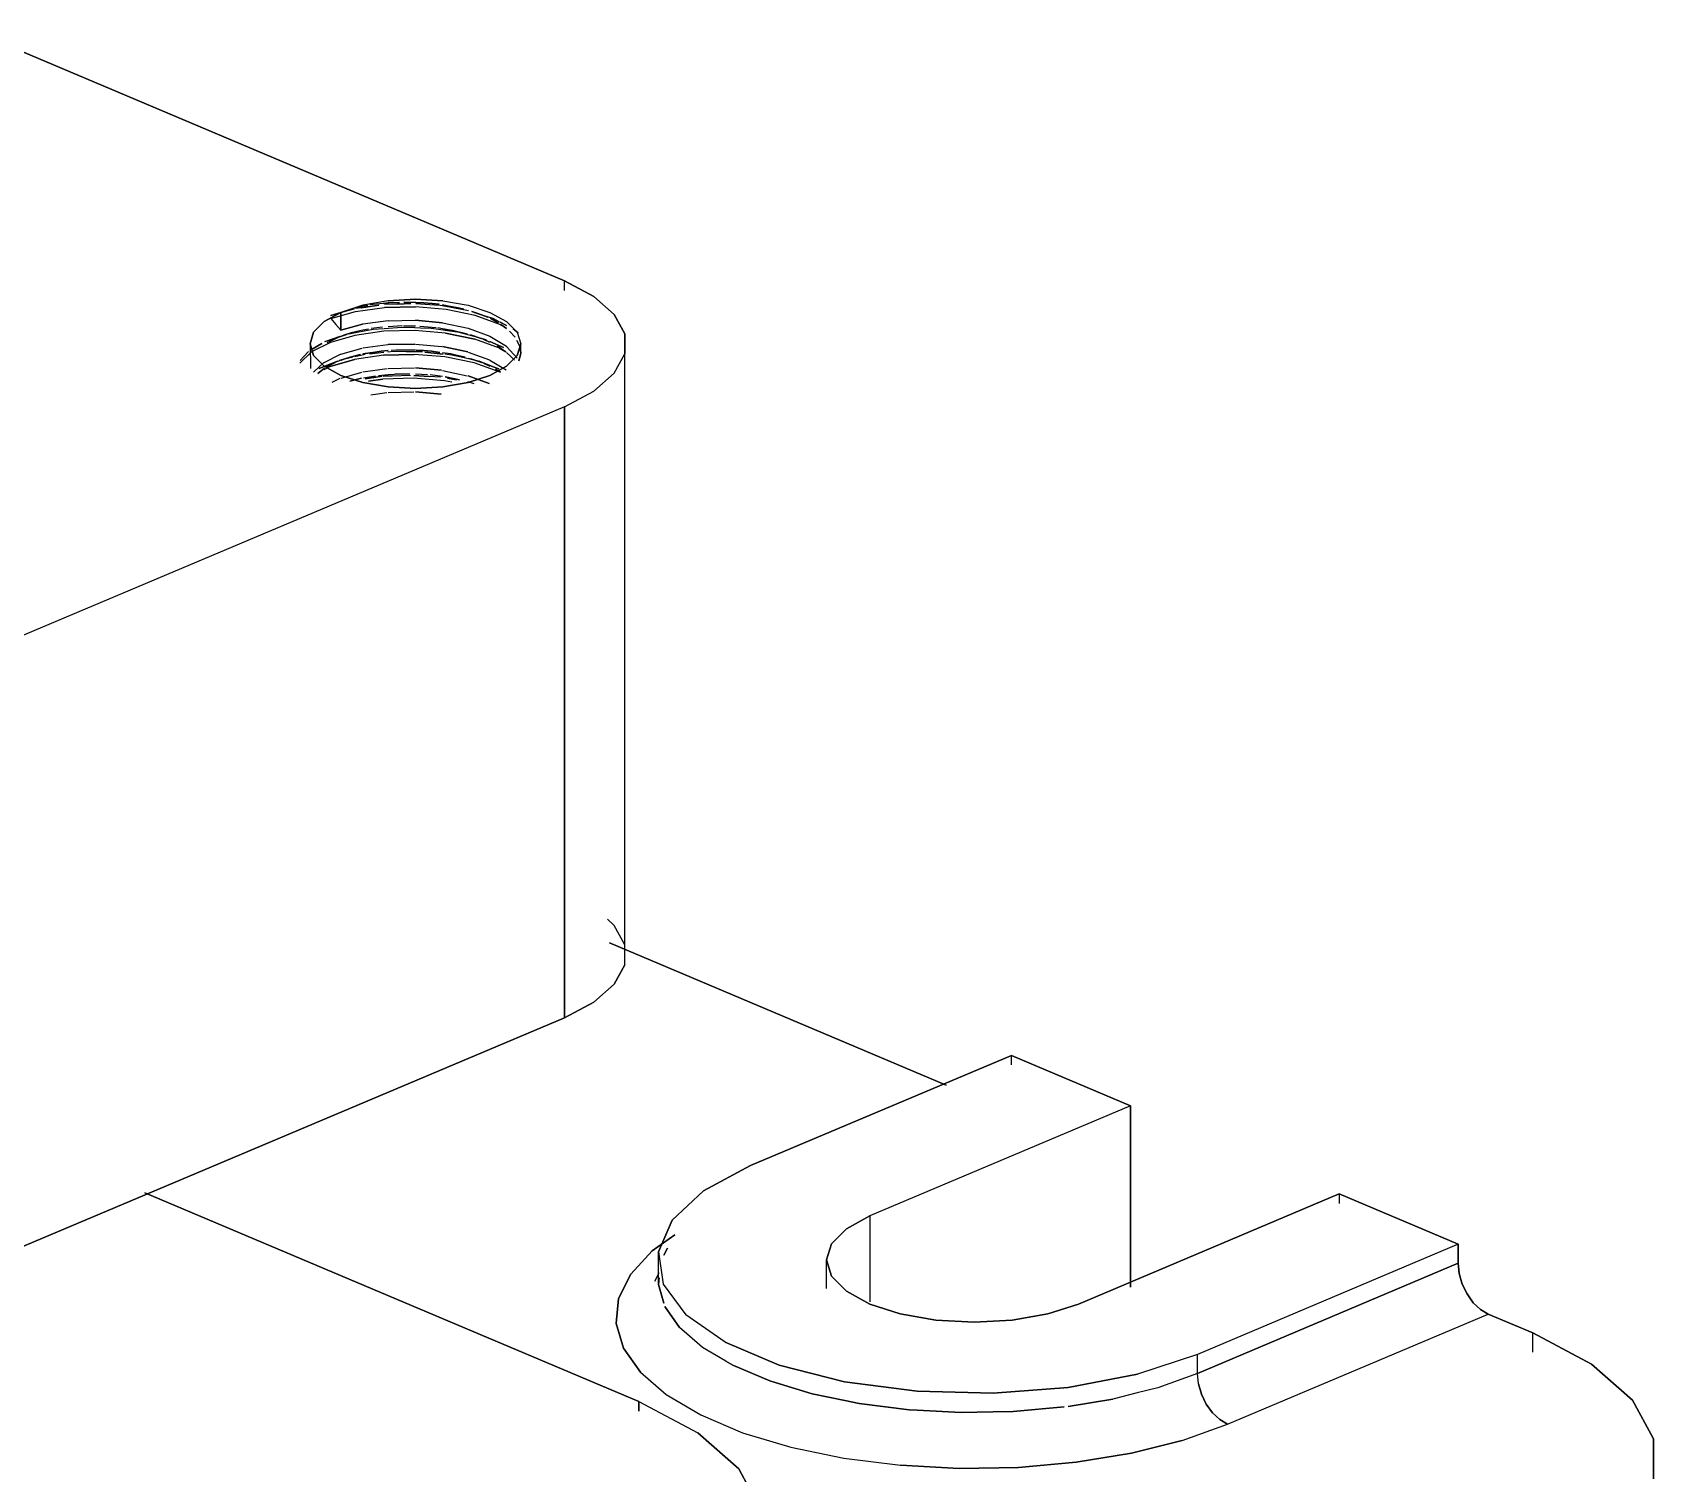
# Model space of a CAD drawing. Header units: millimetres. Extents: x 8 to 862, y 8 to 289.
# Drawn here: x 592.72 to 628.15, y 99.46 to 130.97 of the extents above; entities that cross this region are included whole.
import ezdxf

# ---------------------------------------------------------------- set-up
doc = ezdxf.new("R2010")
doc.units = ezdxf.units.MM
doc.layers.add('OUTLINE', color=7, linetype='Continuous')

msp = doc.modelspace()

# ---------------------------------------------------------------- linework, layer by layer
at = {"layer": 'OUTLINE'}
for p, q in [((604.345, 125.533), (591.494, 130.966)), ((591.494, 130.966), (604.345, 125.533)), ((604.987, 125.194), (604.345, 125.533)), ((604.345, 125.324), (604.345, 125.533)), ((604.345, 125.533), (604.987, 125.194)), ((600.492, 125.098), (599.936, 125.001)), ((600.492, 125.098), (601.087, 125.131)), ((601.087, 125.131), (600.492, 125.098)), ((601.087, 125.131), (601.685, 125.098)), ((601.685, 125.098), (601.087, 125.131)), ((601.685, 125.098), (602.238, 125.001)), ((605.436, 124.801), (604.987, 125.194)), ((604.987, 125.194), (605.436, 124.801)), ((599.094, 124.645), (599.459, 124.845)), ((599.459, 124.845), (599.094, 124.645)), ((599.562, 124.868), (599.238, 124.775)), ((599.238, 124.775), (599.562, 124.868)), ((599.238, 124.71), (599.776, 124.863)), ((599.238, 124.775), (599.459, 124.845)), ((599.459, 124.845), (599.238, 124.775)), ((599.936, 125.001), (599.459, 124.845)), ((599.459, 124.845), (599.736, 124.929)), ((599.736, 124.929), (599.459, 124.845)), ((599.459, 124.845), (599.459, 124.454)), ((599.459, 124.454), (599.459, 124.845)), ((599.75, 124.924), (599.562, 124.868)), ((599.562, 124.868), (599.75, 124.924)), ((599.778, 124.863), (600.415, 124.952)), ((599.91, 124.947), (599.778, 124.929)), ((599.799, 124.95), (599.938, 124.977)), ((599.938, 124.977), (599.799, 124.95)), ((600.292, 125.003), (599.91, 124.947)), ((599.91, 124.947), (600.292, 125.003)), ((599.938, 124.977), (600.045, 124.998)), ((600.045, 124.998), (599.938, 124.977)), ((600.387, 125.04), (600.092, 125.008)), ((600.387, 125.04), (600.492, 125.054)), ((600.492, 125.054), (600.387, 125.04)), ((600.697, 125.026), (600.415, 125.015)), ((601.087, 124.968), (600.415, 124.952)), ((600.415, 124.952), (601.087, 124.968)), ((600.503, 125.054), (600.741, 125.063)), ((600.741, 125.063), (600.503, 125.054)), ((600.987, 125.036), (600.697, 125.026)), ((600.697, 125.026), (600.987, 125.036)), ((600.834, 125.068), (601.087, 125.061)), ((601.087, 125.061), (600.834, 125.068)), ((601.759, 124.91), (601.087, 124.968)), ((601.099, 125.061), (601.276, 125.057)), ((601.276, 125.057), (601.099, 125.061)), ((601.506, 125.001), (601.099, 125.029)), ((601.276, 125.057), (601.455, 125.038)), ((601.455, 125.038), (601.276, 125.057)), ((601.455, 125.038), (601.608, 125.022)), ((601.608, 125.022), (601.455, 125.038)), ((601.627, 124.994), (601.506, 125.001)), ((601.755, 124.97), (601.627, 124.994)), ((601.683, 125.008), (601.808, 124.984)), ((601.808, 124.984), (601.683, 125.008)), ((601.904, 124.943), (601.755, 124.97)), ((602.397, 124.777), (601.759, 124.91)), ((601.808, 124.984), (602.024, 124.947)), ((602.024, 124.947), (601.808, 124.984)), ((602.252, 124.88), (601.904, 124.943)), ((602.024, 124.947), (602.148, 124.912)), ((602.148, 124.912), (602.024, 124.947)), ((602.238, 125.001), (602.715, 124.845)), ((602.32, 124.866), (602.455, 124.817)), ((602.455, 124.817), (602.32, 124.866)), ((602.638, 124.756), (602.387, 124.836)), ((602.934, 124.582), (602.397, 124.777)), ((602.455, 124.817), (602.669, 124.738)), ((602.669, 124.738), (602.455, 124.817)), ((602.455, 124.817), (602.79, 124.71)), ((602.79, 124.71), (602.638, 124.756)), ((602.715, 124.845), (603.083, 124.645)), ((605.664, 124.375), (605.436, 124.801)), ((605.436, 124.801), (605.664, 124.375)), ((598.785, 124.156), (598.864, 124.41)), ((598.864, 124.41), (598.785, 124.156)), ((598.864, 124.41), (599.094, 124.645)), ((599.094, 124.645), (598.864, 124.41)), ((599.238, 124.71), (599.35, 124.582)), ((599.687, 124.398), (599.322, 124.273)), ((599.35, 124.582), (599.459, 124.454)), ((599.934, 124.587), (599.459, 124.454)), ((599.459, 124.454), (599.934, 124.587)), ((599.687, 124.398), (599.524, 124.345)), ((599.687, 124.398), (599.583, 124.361)), ((599.776, 124.398), (599.631, 124.37)), ((599.808, 124.424), (599.687, 124.398)), ((600.401, 124.431), (599.766, 124.34)), ((600.001, 124.44), (599.776, 124.398)), ((599.941, 124.454), (599.808, 124.424)), ((600.492, 124.661), (599.936, 124.587)), ((600.062, 124.48), (599.941, 124.454)), ((600.169, 124.47), (600.001, 124.44)), ((600.371, 124.522), (600.124, 124.489)), ((600.39, 124.487), (600.169, 124.47)), ((601.073, 124.447), (600.401, 124.431)), ((600.79, 124.515), (600.406, 124.487)), ((600.494, 124.663), (601.087, 124.675)), ((600.801, 124.547), (600.494, 124.529)), ((601.076, 124.505), (600.797, 124.515)), ((601.087, 124.543), (600.827, 124.545)), ((601.748, 124.391), (601.073, 124.447)), ((601.197, 124.501), (601.076, 124.505)), ((601.087, 124.675), (601.678, 124.619)), ((601.678, 124.619), (601.087, 124.675)), ((601.541, 124.508), (601.183, 124.538)), ((601.431, 124.491), (601.197, 124.501)), ((601.599, 124.468), (601.431, 124.491)), ((601.683, 124.487), (601.576, 124.505)), ((601.741, 124.447), (601.599, 124.468)), ((601.683, 124.619), (602.238, 124.501)), ((601.683, 124.487), (601.894, 124.452)), ((601.894, 124.452), (601.683, 124.487)), ((602.001, 124.41), (601.741, 124.447)), ((601.748, 124.391), (602.385, 124.259)), ((602.385, 124.259), (601.748, 124.391)), ((601.897, 124.452), (602.224, 124.37)), ((602.224, 124.37), (601.897, 124.452)), ((602.371, 124.317), (602.073, 124.398)), ((602.241, 124.501), (602.715, 124.324)), ((602.727, 124.708), (602.897, 124.619)), ((602.897, 124.619), (602.727, 124.708)), ((602.922, 124.64), (602.79, 124.71)), ((602.79, 124.71), (602.922, 124.64)), ((603.073, 124.498), (602.934, 124.582)), ((603.078, 124.561), (602.941, 124.631)), ((602.941, 124.631), (603.078, 124.561)), ((602.955, 124.577), (603.076, 124.491)), ((603.076, 124.491), (602.955, 124.577)), ((603.083, 124.645), (603.313, 124.41)), ((603.148, 124.433), (603.266, 124.305)), ((603.266, 124.305), (603.148, 124.433)), ((603.331, 124.394), (603.224, 124.487)), ((603.224, 124.487), (603.331, 124.394)), ((603.313, 124.41), (603.39, 124.156)), ((598.864, 123.905), (598.785, 124.156)), ((598.785, 124.156), (598.864, 123.905)), ((598.785, 124.156), (598.796, 123.615)), ((599.231, 124.184), (598.82, 123.98)), ((599.043, 124.163), (598.831, 124.04)), ((598.831, 124.04), (599.043, 124.163)), ((599.436, 124.315), (599.103, 124.198)), ((599.243, 124.245), (599.103, 124.198)), ((599.162, 124.184), (599.287, 124.245)), ((599.287, 124.245), (599.162, 124.184)), ((599.766, 124.34), (599.231, 124.184)), ((599.287, 124.245), (599.436, 124.315)), ((599.436, 124.315), (599.287, 124.245)), ((599.583, 124.361), (599.322, 124.273)), ((599.322, 124.273), (599.583, 124.361)), ((599.459, 123.931), (599.924, 124.063)), ((599.936, 124.066), (600.483, 124.14)), ((601.076, 124.152), (600.492, 124.14)), ((600.492, 124.14), (601.076, 124.152)), ((601.087, 124.152), (601.669, 124.101)), ((602.231, 123.98), (601.683, 124.096)), ((601.683, 124.096), (602.231, 123.98)), ((602.527, 124.273), (602.294, 124.354)), ((602.294, 124.354), (602.527, 124.273)), ((602.294, 124.354), (602.638, 124.243)), ((602.638, 124.243), (602.376, 124.315)), ((602.927, 124.063), (602.385, 124.259)), ((602.708, 124.191), (602.566, 124.259)), ((602.566, 124.259), (602.708, 124.191)), ((602.715, 124.324), (603.078, 124.103)), ((602.913, 124.122), (602.715, 124.21)), ((602.715, 124.21), (602.913, 124.122)), ((602.876, 124.11), (603.006, 124.022)), ((603.006, 124.022), (602.876, 124.11)), ((603.011, 124.08), (602.913, 124.122)), ((602.913, 124.122), (603.011, 124.08)), ((602.927, 124.063), (603.064, 123.98)), ((603.064, 123.98), (602.927, 124.063)), ((603.08, 124.101), (603.313, 123.845)), ((603.304, 124.233), (603.366, 124.11)), ((603.366, 124.11), (603.304, 124.233)), ((603.39, 124.156), (603.313, 123.905)), ((603.313, 123.905), (603.39, 124.156)), ((603.369, 124.108), (603.39, 123.961)), ((603.39, 123.961), (603.369, 124.108)), ((603.39, 123.954), (603.39, 124.156)), ((605.664, 123.94), (605.664, 124.375)), ((605.664, 124.375), (605.664, 123.94)), ((598.82, 123.98), (598.559, 123.731)), ((598.65, 123.882), (598.571, 123.796)), ((598.571, 123.796), (598.65, 123.882)), ((598.748, 123.991), (598.65, 123.882)), ((598.65, 123.882), (598.748, 123.991)), ((599.094, 123.67), (598.864, 123.905)), ((598.864, 123.905), (599.094, 123.67)), ((598.864, 123.54), (599.09, 123.75)), ((599.094, 123.752), (599.452, 123.929)), ((599.466, 123.798), (599.106, 123.668)), ((599.343, 123.754), (599.106, 123.668)), ((599.236, 123.719), (599.106, 123.668)), ((599.106, 123.668), (599.236, 123.719)), ((599.334, 123.75), (599.143, 123.654)), ((599.143, 123.654), (599.334, 123.75)), ((599.222, 123.661), (599.755, 123.815)), ((599.755, 123.815), (599.222, 123.661)), ((599.385, 123.78), (599.236, 123.719)), ((599.236, 123.719), (599.385, 123.78)), ((599.466, 123.798), (599.343, 123.754)), ((599.662, 123.868), (599.427, 123.796)), ((599.722, 123.863), (599.427, 123.796)), ((599.466, 123.798), (599.59, 123.843)), ((599.59, 123.843), (599.466, 123.798)), ((599.662, 123.868), (599.878, 123.922)), ((599.878, 123.922), (599.662, 123.868)), ((600.39, 123.908), (599.755, 123.815)), ((599.987, 123.924), (599.766, 123.873)), ((599.941, 123.936), (600.206, 123.975)), ((600.206, 123.975), (599.941, 123.936)), ((600.397, 123.966), (600.087, 123.933)), ((600.206, 123.975), (600.341, 123.996)), ((600.341, 123.996), (600.206, 123.975)), ((600.341, 123.996), (600.494, 124.008)), ((600.494, 124.008), (600.341, 123.996)), ((600.39, 123.908), (601.062, 123.926)), ((601.062, 123.926), (600.39, 123.908)), ((600.608, 123.987), (600.485, 123.975)), ((600.666, 124.019), (600.555, 124.012)), ((600.887, 123.984), (600.608, 123.987)), ((600.913, 124.022), (600.666, 124.019)), ((601.064, 123.984), (600.887, 123.984)), ((601.087, 124.022), (600.913, 124.022)), ((601.734, 123.87), (601.062, 123.926)), ((601.241, 123.984), (601.064, 123.984)), ((601.106, 124.022), (601.266, 124.01)), ((601.266, 124.01), (601.106, 124.022)), ((601.266, 124.01), (601.441, 123.998)), ((601.441, 123.998), (601.266, 124.01)), ((601.697, 123.933), (601.292, 123.977)), ((601.292, 123.977), (601.697, 123.933)), ((601.441, 123.998), (601.624, 123.97)), ((601.624, 123.97), (601.441, 123.998)), ((601.866, 123.936), (601.68, 123.963)), ((601.885, 123.912), (601.734, 123.929)), ((602.376, 123.74), (601.734, 123.87)), ((601.973, 123.912), (601.866, 123.936)), ((602.087, 123.866), (601.885, 123.912)), ((601.973, 123.912), (602.173, 123.866)), ((602.173, 123.866), (601.973, 123.912)), ((602.371, 123.798), (602.087, 123.866)), ((602.236, 123.845), (602.466, 123.777)), ((602.238, 123.977), (602.706, 123.805)), ((602.541, 123.747), (602.297, 123.826)), ((602.297, 123.826), (602.541, 123.747)), ((602.297, 123.826), (602.48, 123.775)), ((602.297, 123.826), (602.466, 123.777)), ((602.917, 123.545), (602.376, 123.74)), ((602.79, 123.656), (602.48, 123.775)), ((602.48, 123.775), (602.79, 123.656)), ((602.713, 123.67), (602.592, 123.724)), ((602.592, 123.724), (602.713, 123.67)), ((602.715, 123.801), (603.073, 123.587)), ((603.08, 123.97), (603.178, 123.873)), ((603.178, 123.873), (603.08, 123.97)), ((603.313, 123.905), (603.083, 123.67)), ((603.083, 123.67), (603.313, 123.905)), ((603.178, 123.873), (603.255, 123.798)), ((603.255, 123.798), (603.178, 123.873)), ((603.39, 123.947), (603.352, 123.784)), ((603.352, 123.784), (603.39, 123.947)), ((605.436, 123.515), (605.664, 123.94)), ((605.664, 110.582), (605.664, 123.94)), ((598.957, 123.512), (599.099, 123.622)), ((599.099, 123.622), (598.957, 123.512)), ((599.106, 123.668), (598.985, 123.619)), ((598.985, 123.619), (599.106, 123.668)), ((599.222, 123.661), (599.085, 123.591)), ((599.459, 123.468), (599.094, 123.67)), ((599.094, 123.67), (599.459, 123.468)), ((599.271, 123.317), (599.445, 123.405)), ((599.936, 123.315), (599.459, 123.468)), ((599.459, 123.468), (599.936, 123.315)), ((599.462, 123.41), (599.915, 123.54)), ((599.655, 123.34), (599.913, 123.408)), ((599.913, 123.408), (599.655, 123.34)), ((599.938, 123.543), (600.473, 123.617)), ((599.952, 123.415), (600.213, 123.459)), ((599.99, 123.394), (600.183, 123.422)), ((600.183, 123.422), (599.99, 123.394)), ((600.062, 123.338), (600.378, 123.384)), ((600.378, 123.384), (600.062, 123.338)), ((600.183, 123.422), (600.364, 123.45)), ((600.364, 123.45), (600.183, 123.422)), ((600.285, 123.466), (600.494, 123.484)), ((601.05, 123.405), (600.378, 123.384)), ((600.38, 123.45), (600.578, 123.456)), ((600.578, 123.456), (600.38, 123.45)), ((600.492, 123.617), (601.066, 123.631)), ((600.494, 123.484), (600.634, 123.496)), ((600.578, 123.456), (600.983, 123.47)), ((600.636, 123.498), (600.966, 123.503)), ((601.722, 123.349), (601.05, 123.405)), ((601.052, 123.468), (601.387, 123.445)), ((601.387, 123.445), (601.052, 123.468)), ((601.657, 123.58), (601.087, 123.629)), ((601.087, 123.629), (601.657, 123.58)), ((601.352, 123.482), (601.087, 123.496)), ((601.636, 123.426), (601.387, 123.445)), ((601.683, 123.445), (601.408, 123.48)), ((601.683, 123.575), (602.222, 123.461)), ((601.883, 123.317), (601.722, 123.349)), ((601.736, 123.438), (602.052, 123.37)), ((602.052, 123.37), (601.736, 123.438)), ((601.987, 123.363), (601.79, 123.398)), ((602.373, 123.282), (602.236, 123.324)), ((602.715, 123.468), (602.238, 123.315)), ((602.238, 123.315), (602.715, 123.468)), ((602.699, 123.289), (602.238, 123.456)), ((602.238, 123.456), (602.699, 123.289)), ((603.083, 123.67), (602.715, 123.468)), ((602.715, 123.468), (603.083, 123.67)), ((602.915, 123.61), (602.79, 123.656)), ((602.79, 123.656), (602.915, 123.61)), ((602.841, 123.603), (602.945, 123.538)), ((602.945, 123.538), (602.841, 123.603)), ((604.987, 123.122), (605.436, 123.515)), ((600.492, 123.217), (599.936, 123.315)), ((599.936, 123.315), (600.492, 123.217)), ((600.113, 123.045), (600.462, 123.094)), ((601.087, 123.184), (600.492, 123.217)), ((600.492, 123.217), (601.087, 123.184)), ((600.492, 123.096), (601.055, 123.11)), ((601.685, 123.217), (601.087, 123.184)), ((601.087, 123.184), (601.685, 123.217)), ((601.648, 123.059), (601.087, 123.108)), ((601.087, 123.108), (601.648, 123.059)), ((602.238, 123.315), (601.685, 123.217)), ((601.685, 123.217), (602.238, 123.315)), ((604.345, 122.782), (604.987, 123.122)), ((604.345, 122.782), (572.022, 109.121)), ((604.345, 109.424), (604.345, 122.782)), ((604.345, 122.782), (604.345, 109.424)), ((605.436, 111.442), (605.285, 111.575)), ((605.664, 111.019), (605.436, 111.442)), ((605.329, 111.061), (612.69, 107.952)), ((612.69, 107.952), (605.329, 111.061)), ((605.664, 110.582), (605.664, 111.019)), ((605.436, 110.156), (605.664, 110.582)), ((605.664, 110.582), (605.436, 110.156)), ((604.987, 109.766), (605.436, 110.156)), ((605.436, 110.156), (604.987, 109.766)), ((604.345, 109.424), (604.987, 109.766)), ((604.987, 109.766), (604.345, 109.424)), ((587.247, 102.198), (604.345, 109.424)), ((604.345, 109.424), (587.247, 102.198)), ((608.415, 106.191), (614.115, 108.6)), ((614.115, 108.6), (608.415, 106.191)), ((614.115, 108.391), (614.115, 108.6)), ((614.115, 108.6), (616.72, 107.5)), ((616.72, 107.5), (614.115, 108.6)), ((616.72, 107.5), (611.02, 105.091)), ((616.72, 103.533), (616.72, 107.5)), ((616.72, 107.5), (616.72, 103.533)), ((608.415, 106.191), (607.387, 105.638)), ((607.387, 105.638), (608.415, 106.191)), ((607.387, 105.638), (606.704, 104.996)), ((606.704, 104.996), (607.387, 105.638)), ((601.006, 103.131), (595.175, 105.593)), ((595.175, 105.593), (601.006, 103.131)), ((615.58, 103.163), (621.278, 105.572)), ((621.278, 105.572), (615.58, 103.163)), ((623.885, 104.472), (621.278, 105.572)), ((621.278, 105.572), (621.278, 105.363)), ((621.278, 105.572), (623.885, 104.472)), ((606.704, 104.996), (606.404, 104.303)), ((606.404, 104.303), (606.704, 104.996)), ((610.508, 104.81), (611.02, 105.091)), ((611.02, 105.091), (610.508, 104.81)), ((611.02, 105.091), (611.02, 103.212)), ((606.266, 104.328), (606.762, 104.679)), ((606.762, 104.679), (606.266, 104.328)), ((610.187, 104.479), (610.508, 104.81)), ((610.508, 104.81), (610.187, 104.479)), ((606.266, 104.328), (605.797, 103.819)), ((606.399, 103.589), (606.404, 104.303)), ((606.404, 104.303), (606.506, 103.6)), ((606.601, 104.386), (606.522, 104.228)), ((606.522, 104.228), (606.601, 104.386)), ((610.076, 104.128), (610.187, 104.479)), ((610.187, 104.479), (610.076, 104.128)), ((623.885, 104.472), (618.185, 102.063)), ((623.885, 104.472), (623.885, 104.054)), ((623.885, 104.054), (623.885, 104.472)), ((606.322, 103.661), (606.413, 103.856)), ((610.187, 103.775), (610.076, 104.128)), ((610.076, 104.128), (610.187, 103.775)), ((610.076, 103.5), (610.076, 104.128)), ((623.885, 104.054), (618.185, 101.644)), ((618.185, 101.644), (623.885, 104.054)), ((623.885, 104.054), (623.906, 103.828)), ((623.906, 103.828), (623.885, 104.054)), ((623.906, 103.828), (623.971, 103.6)), ((623.971, 103.6), (623.906, 103.828)), ((605.531, 103.284), (605.797, 103.819)), ((605.797, 103.819), (605.531, 103.284)), ((606.401, 103.821), (606.322, 103.661)), ((606.413, 103.738), (606.399, 103.589)), ((606.399, 103.589), (606.413, 103.738)), ((606.399, 103.589), (606.518, 103.184)), ((606.518, 103.184), (606.399, 103.589)), ((606.506, 103.6), (607.001, 102.928)), ((610.508, 103.447), (610.187, 103.775)), ((610.187, 103.775), (610.508, 103.447)), ((623.971, 103.6), (624.076, 103.384)), ((624.076, 103.384), (623.971, 103.6)), ((605.973, 101.031), (601.006, 103.131)), ((601.006, 103.131), (605.973, 101.031)), ((605.478, 102.738), (605.531, 103.284)), ((605.531, 103.284), (605.478, 102.738)), ((611.02, 103.163), (610.508, 103.447)), ((610.508, 103.447), (611.02, 103.163)), ((611.687, 102.947), (611.02, 103.163)), ((611.02, 103.163), (611.687, 102.947)), ((615.58, 103.163), (614.913, 102.947)), ((614.913, 102.947), (615.58, 103.163)), ((624.076, 103.384), (624.211, 103.193)), ((624.211, 103.193), (624.076, 103.384)), ((624.211, 103.193), (624.367, 103.045)), ((624.367, 103.045), (624.211, 103.193)), ((606.538, 103.11), (606.864, 102.649)), ((606.864, 102.649), (606.538, 103.11)), ((607.862, 102.326), (607.001, 102.928)), ((612.466, 102.812), (611.687, 102.947)), ((611.687, 102.947), (612.466, 102.812)), ((613.301, 102.765), (612.466, 102.812)), ((612.466, 102.812), (613.301, 102.765)), ((614.134, 102.812), (613.301, 102.765)), ((613.301, 102.765), (614.134, 102.812)), ((614.913, 102.947), (614.134, 102.812)), ((614.134, 102.812), (614.913, 102.947)), ((618.836, 100.535), (624.536, 102.945)), ((624.367, 103.045), (624.536, 102.945)), ((624.536, 102.945), (624.367, 103.045)), ((624.536, 102.945), (625.513, 102.531)), ((625.513, 102.531), (624.536, 102.945)), ((605.638, 102.196), (605.478, 102.738)), ((605.478, 102.738), (605.638, 102.196)), ((607.018, 102.514), (606.864, 102.649)), ((607.366, 102.214), (607.018, 102.514)), ((626.799, 101.849), (625.513, 102.531)), ((625.513, 102.114), (625.513, 102.531)), ((625.513, 102.531), (626.799, 101.849)), ((606.006, 101.672), (605.638, 102.196)), ((605.638, 102.196), (606.006, 101.672)), ((607.876, 101.914), (607.366, 102.214)), ((607.862, 102.326), (609.041, 101.828)), ((609.041, 101.828), (607.862, 102.326)), ((618.185, 102.063), (616.874, 101.628)), ((618.185, 101.644), (618.185, 102.063)), ((607.876, 101.914), (608.029, 101.824)), ((608.029, 101.824), (607.876, 101.914)), ((608.029, 101.824), (608.836, 101.482)), ((608.836, 101.482), (608.029, 101.824)), ((609.041, 101.828), (610.464, 101.465)), ((610.464, 101.465), (609.041, 101.828)), ((627.695, 101.063), (626.799, 101.849)), ((626.799, 101.849), (627.695, 101.063)), ((606.006, 101.672), (606.573, 101.182)), ((608.836, 101.482), (609.05, 101.417)), ((609.05, 101.417), (608.836, 101.482)), ((609.05, 101.417), (609.764, 101.203)), ((609.764, 101.203), (609.05, 101.417)), ((610.464, 101.465), (612.055, 101.256)), ((612.055, 101.256), (610.464, 101.465)), ((615.355, 101.34), (616.874, 101.628)), ((616.874, 101.628), (615.355, 101.34)), ((618.185, 101.644), (617.315, 101.333)), ((618.208, 101.419), (618.185, 101.644)), ((618.208, 101.419), (618.274, 101.191)), ((618.274, 101.191), (618.208, 101.419)), ((605.973, 100.821), (605.973, 101.031)), ((605.973, 101.031), (607.259, 100.349)), ((605.973, 101.031), (605.973, 100.821)), ((606.573, 101.182), (607.327, 100.737)), ((609.764, 101.203), (610.473, 101.056)), ((610.473, 101.056), (609.764, 101.203)), ((610.473, 101.056), (610.79, 100.991)), ((610.79, 100.991), (610.473, 101.056)), ((612.055, 101.256), (613.718, 101.212)), ((613.718, 101.212), (612.055, 101.256)), ((613.718, 101.212), (615.355, 101.34)), ((615.355, 101.34), (613.718, 101.212)), ((615.353, 100.926), (616.334, 101.086)), ((616.334, 101.086), (615.353, 100.926)), ((616.862, 101.219), (616.334, 101.086)), ((617.315, 101.333), (616.862, 101.219)), ((618.274, 101.191), (618.376, 100.975)), ((618.376, 100.975), (618.274, 101.191)), ((628.153, 100.214), (627.695, 101.063)), ((627.695, 101.063), (628.153, 100.214)), ((607.327, 100.737), (608.241, 100.349)), ((610.79, 100.991), (611.883, 100.851)), ((611.883, 100.851), (610.79, 100.991)), ((611.883, 100.851), (612.057, 100.842)), ((612.057, 100.842), (611.883, 100.851)), ((612.057, 100.842), (613.015, 100.793)), ((613.015, 100.793), (612.057, 100.842)), ((613.015, 100.793), (613.718, 100.805)), ((613.718, 100.805), (613.015, 100.793)), ((613.718, 100.805), (614.155, 100.812)), ((614.155, 100.812), (613.718, 100.805)), ((614.155, 100.812), (615.271, 100.912)), ((615.271, 100.912), (614.155, 100.812)), ((618.376, 100.975), (618.511, 100.784)), ((618.511, 100.784), (618.376, 100.975)), ((618.511, 100.784), (618.669, 100.635)), ((618.669, 100.635), (618.511, 100.784)), ((608.155, 99.563), (607.259, 100.349)), ((607.259, 100.349), (608.155, 99.563)), ((608.241, 100.349), (609.292, 100.033)), ((617.85, 100.182), (618.836, 100.535)), ((618.669, 100.635), (618.836, 100.535)), ((618.836, 100.535), (618.669, 100.635)), ((609.292, 100.033), (610.455, 99.793)), ((617.85, 100.182), (616.739, 99.903)), ((616.739, 99.903), (617.85, 100.182)), ((628.153, 99.342), (628.153, 100.214)), ((628.153, 100.214), (628.153, 99.342)), ((610.455, 99.793), (611.694, 99.637)), ((612.976, 99.57), (611.694, 99.637)), ((611.694, 99.637), (612.976, 99.57)), ((614.269, 99.591), (612.976, 99.57)), ((612.976, 99.57), (614.269, 99.591)), ((615.534, 99.703), (614.269, 99.591)), ((614.269, 99.591), (615.534, 99.703)), ((616.739, 99.903), (615.534, 99.703)), ((615.534, 99.703), (616.739, 99.903)), ((608.613, 98.714), (608.155, 99.563)), ((608.155, 99.563), (608.613, 98.714))]:
    msp.add_line(p, q, dxfattribs=at)

doc.saveas('drawing.dxf')
